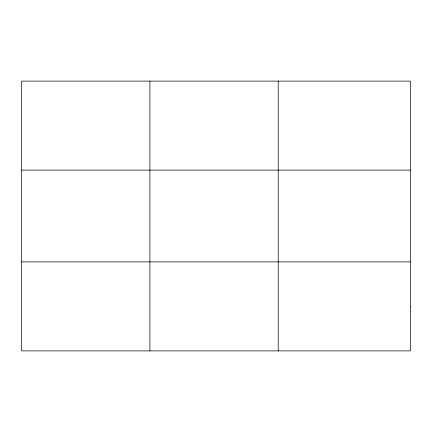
<?xml version="1.0" encoding="UTF-8"?>
<svg xmlns="http://www.w3.org/2000/svg" width="432" height="432" viewBox="0 0 432 432"><rect width="100%" height="100%" fill="white"/><g stroke="black" fill="none" stroke-linecap="round" stroke-linejoin="round"><path stroke-width="0.65" d="M149.904 81.103L149.904 350.897M278.208 81.103L278.208 350.897M21.6 170.132L410.4 170.132M21.6 261.868L410.4 261.868M410.4 306.38L410.4 350.897L21.6 350.897L21.6 81.103L410.4 81.103L410.4 306.38"/></g></svg>
